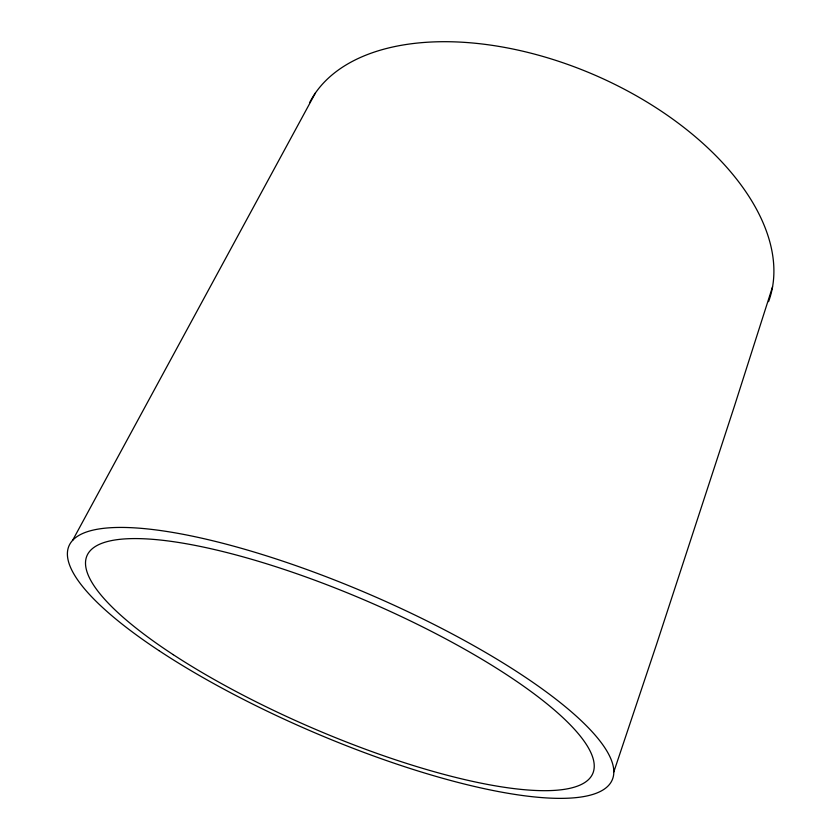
<?xml version="1.0" encoding="UTF-8"?>
<svg xmlns="http://www.w3.org/2000/svg" width="840" height="840" viewBox="0 0 840 840"><rect width="100%" height="100%" fill="white"/><g stroke="black" fill="none" stroke-linecap="round" stroke-linejoin="round"><path stroke-width="1.26" d="M772.569 286.724L734.349 406.361L656.554 644.343L613.82 771.887M72.576 540.446L315.399 92.998M309.519 102.837A250.257 143.588 23.3 0 1 594.731 75.064A250.257 143.588 23.3 0 1 768.569 301.633M158.959 650.611A295.733 74.382 23.3 0 0 608.16 785.883A295.733 74.382 23.3 0 0 254.72 552.216A295.733 74.382 23.3 0 0 158.959 650.611M173.282 654.696A275.352 69.09 23.3 0 0 589.638 778.418A275.352 69.09 23.3 0 0 256.694 560.774A275.352 69.09 23.3 0 0 173.282 654.696"/></g></svg>
